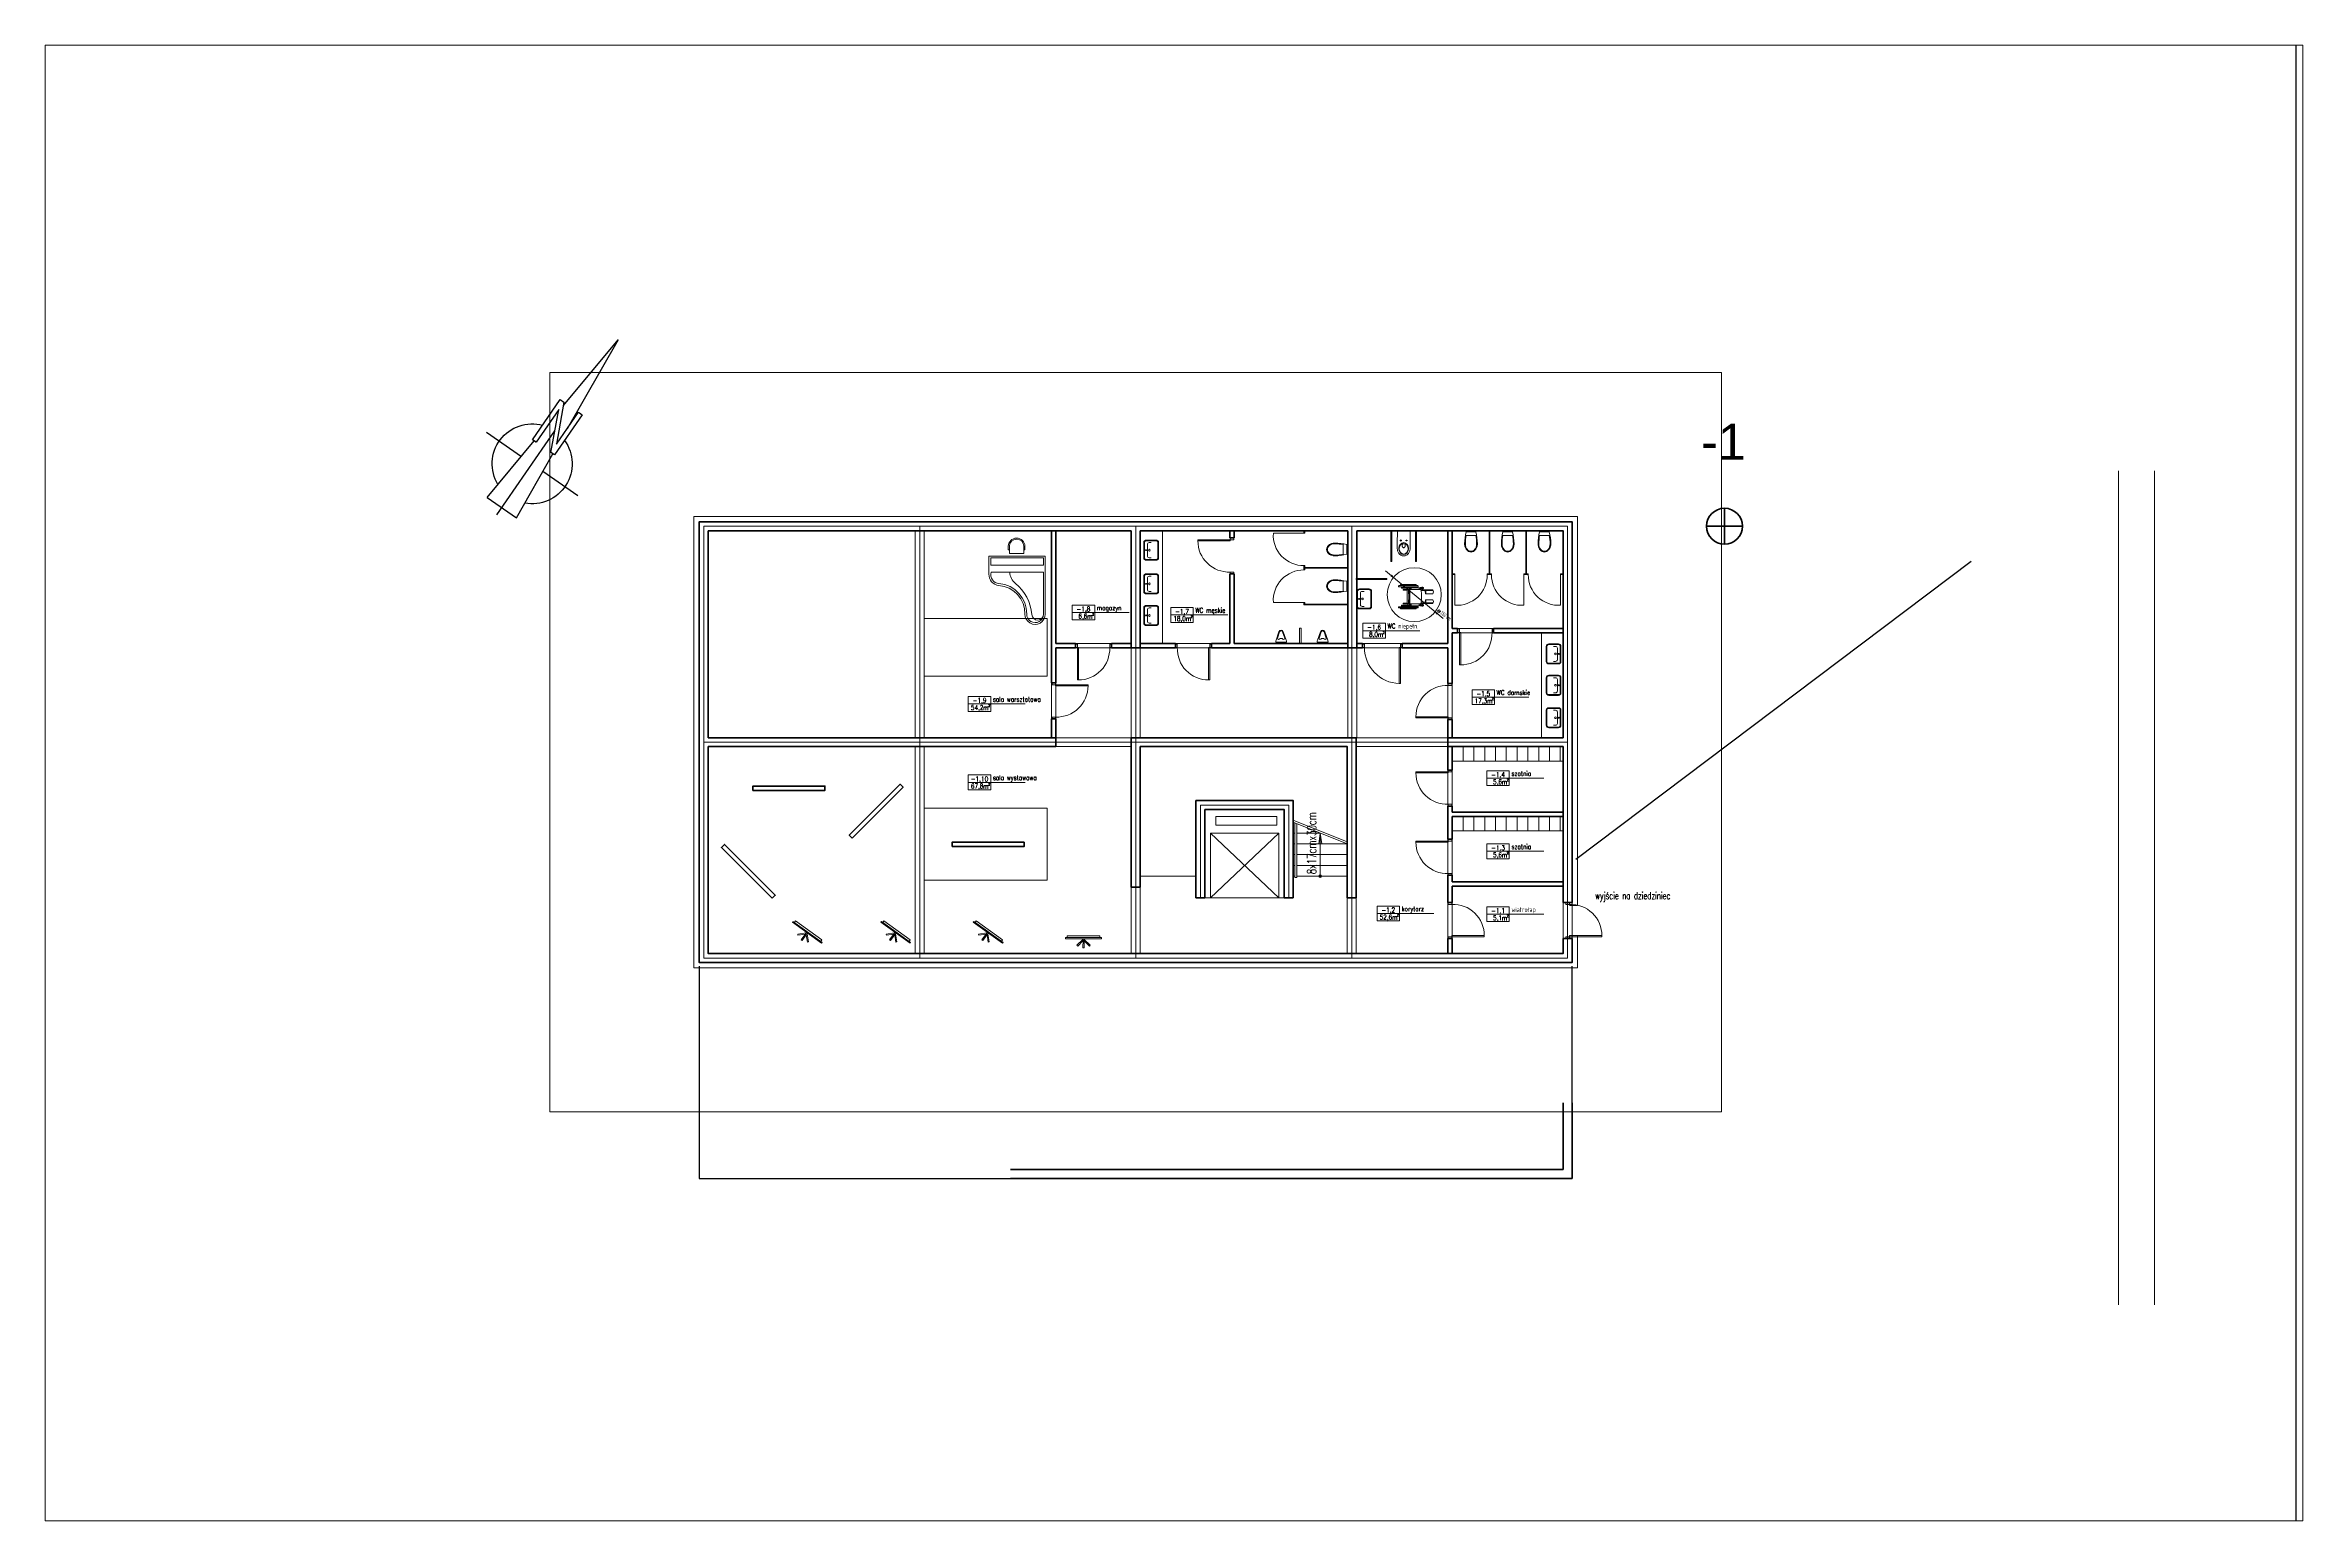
# Paper-space layout '2 (-1)' of a CAD drawing. Header units: millimetres. Extents: x -25 to 602, y -7 to 403.
# The model-space entities are those that its viewports show. They can reach past a viewport. Long polylines and large blocks are cut down to what shows.
import ezdxf
from ezdxf.enums import TextEntityAlignment as Align

# ---------------------------------------------------------------- set-up
doc = ezdxf.new("R2010")
doc.units = ezdxf.units.MM
doc.linetypes.add('DASHDOT', pattern=[25.4, 12.7, -6.35, 0, -6.35])
doc.linetypes.add('DASHED', pattern=[19.05, 12.7, -6.35])
for name, color, linetype, lineweight in [('A- NAD', 111, 'DASHED', 15), ('A-MEBLE', 253, 'Continuous', 5), ('A-OSIE', 7, 'DASHDOT', 0), ('A-SCIANY DZIAŁOWE', 1, 'Continuous', 40), ('A-STOLARKA OKIENNA', 1, 'Continuous', 5), ('A-WIDOK', 111, 'Continuous', 15), ('A-wykończenia', 6, 'Continuous', 13), ('A10_OPIS', 4, 'Continuous', 15), ('A13_WYPOSAZENIE SANITARNE', 41, 'Continuous', 9), ('A16_OPIS_POM', 2, 'Continuous', 9), ('mebelki', 8, 'Continuous', 5), ('SANITARIATY', 9, 'Continuous', 5), ('sciany murowane', 3, 'Continuous', 40)]:
    doc.layers.add(name, color=color, linetype=linetype, lineweight=lineweight)
doc.styles.add('ROMANS', font='romans', dxfattribs={"width": 0.7})
doc.styles.get("Standard").update_dxf_attribs({"font": 'arial.ttf'})

# ---------------------------------------------------------------- blocks, each defined once
blk = doc.blocks.new('MW-0-152')
at = {"layer": 'A13_WYPOSAZENIE SANITARNE', "linetype": 'ByBlock'}
blk.add_line((-15.5, -10), (15.5, -10), dxfattribs=at)
blk.add_lwpolyline([(-13.5, 0, 0.053819), (-17.7, -33.3, 0.078305), (-16.3, -42.2, 0.087719), (-12.6, -49.3, 0.105432), (-6.6, -54.4, 0.122623), (0, -56, 0.122623), (6.6, -54.4, 0.105432), (12.6, -49.3, 0.087719), (16.3, -42.2, 0.078305), (17.7, -33.3, 0.053819), (13.5, 0)], format="xyb", close=True, dxfattribs=at)
blk.add_lwpolyline([(-13.5, -10, 0.037963), (-15.7, -33.3, 0.078126), (-14.4, -41.6, 0.087719), (-11, -48.1, 0.105432), (-5.6, -52.6, 0.122623), (0, -54, 0.122623), (5.6, -52.6, 0.105432), (11, -48.1, 0.087719), (14.4, -41.6, 0.078126), (15.7, -33.3, 0.037963), (13.5, -10)], format="xyb", dxfattribs=at)
blk = doc.blocks.new('MW-0-105')
at = {"layer": 'A13_WYPOSAZENIE SANITARNE', "linetype": 'ByBlock'}
for points in [[(-21, -41), (21, -41, 0.414214), (28, -34), (28, -7, 0.414214), (21, 0), (-21, 0, 0.414214), (-28, -7), (-28, -34, 0.414214)], [(-21, -39), (21, -39, 0.414214), (26, -34), (26, -7, 0.414214), (21, -2), (-21, -2, 0.414214), (-26, -7), (-26, -34, 0.414214)]]:
    blk.add_lwpolyline(points, format="xyb", close=True, dxfattribs=at)
blk.add_lwpolyline([(21, -20.5), (21, -15, 0.414214), (16, -10), (-16, -10, 0.414214), (-21, -15), (-21, -20.5)], format="xyb", dxfattribs=at)
for centre, radius in [((0, -15.5), 2.5), ((0, -6.3), 1.29)]:
    blk.add_circle(centre, radius, dxfattribs=at)
blk = doc.blocks.new('A$C0A0820CA')
at = {"layer": 'A-STOLARKA OKIENNA'}
for points in [[(5, 5), (5, 95), (8, 95), (8, 5)], [(0, 5), (5, 5), (5, -5), (0, -5)], [(95, 5), (100, 5), (100, -5), (95, -5)]]:
    blk.add_lwpolyline(points, close=True, dxfattribs=at)
blk.add_arc((8.4, 8.4), 86.6, 357.77764, 90.28032, dxfattribs=at)
blk = doc.blocks.new('A$C3C107989')
at = {"layer": 'A13_WYPOSAZENIE SANITARNE', "lineweight": 0}
for points in [[(17.6, 0), (17.7, -12), (17.8, -23.9), (17.8, -47.8), (17.8, -49.8), (17.6, -51.8), (17.3, -53.7), (16.9, -55.7), (16.3, -57.6), (15.5, -59.4), (14.6, -61.2), (13.5, -62.8), (12.3, -64.3), (10.8, -65.7), (9.3, -67), (7.6, -68), (5.8, -68.8), (3.9, -69.5), (2, -69.9), (0, -70), (-2, -69.9), (-4, -69.5), (-5.8, -68.8), (-7.6, -68), (-9.3, -67), (-10.9, -65.7), (-12.3, -64.3), (-13.6, -62.8), (-14.7, -61.2), (-15.6, -59.4), (-16.3, -57.6), (-16.9, -55.7), (-17.3, -53.7), (-17.6, -51.8), (-17.8, -49.8), (-17.8, -47.8), (-17.8, -23.9), (-17.7, -12), (-17.6, 0)], [(-17.6, 0), (17.6, 0)]]:
    blk.add_lwpolyline(points, dxfattribs=at)
at = {"layer": 'A13_WYPOSAZENIE SANITARNE'}
for points in [[(-10.4, -27), (-5.1, -27)], [(-7.8, -24.5), (-7.8, -29.5)], [(5.1, -27), (10.2, -27)], [(7.7, -24.8), (7.7, -29.3)]]:
    blk.add_lwpolyline(points, dxfattribs=at)
at = {"layer": 'A13_WYPOSAZENIE SANITARNE', "lineweight": 0}
for points in [[(-7.8, -27.7), (-7.5, -27.7), (-7.2, -27.5), (-7.1, -27.3), (-7, -27), (-7.1, -26.7), (-7.2, -26.5), (-7.5, -26.3), (-7.8, -26.2), (-8, -26.3), (-8.3, -26.5), (-8.5, -26.7), (-8.5, -27), (-8.5, -27.3), (-8.3, -27.5), (-8, -27.7)], [(-4.5, -37.9), (-4.4, -37.6), (-4.3, -37.3), (-4.1, -37.1), (-3.8, -36.9), (-2.9, -36.5), (-2, -36.3), (-1, -36.1), (0, -36.1), (1, -36.1), (2, -36.3), (2.9, -36.5), (3.8, -36.9), (4.1, -37.1), (4.3, -37.3), (4.4, -37.6), (4.4, -37.9), (4.4, -40.7), (4.3, -42.1), (4, -43.5), (3.8, -44.2), (3.5, -44.9), (3.1, -45.5), (2.6, -46), (2, -46.4), (1.4, -46.7), (0.7, -47), (0, -47), (-0.7, -47), (-1.4, -46.7), (-2.1, -46.4), (-2.6, -46), (-3.1, -45.5), (-3.5, -44.9), (-3.8, -44.2), (-4, -43.5), (-4.3, -42.1), (-4.4, -40.7)]]:
    blk.add_lwpolyline(points, close=True, dxfattribs=at)
blk.add_circle((7.7, -27), 0.752, dxfattribs=at)
for centre, major_axis, ratio in [((0, -49.5), (0, -16.5), 0.829441), ((0, -49.9), (0, -14.8), 0.831158)]:
    blk.add_ellipse(centre, major_axis=major_axis, ratio=ratio, start_param=0, end_param=6.283185, dxfattribs=at)
blk = doc.blocks.new('MW-0-174')
at = {"layer": 'A13_WYPOSAZENIE SANITARNE'}
for points in [[(-6, -28.7, 0.71055), (6, -28.7), (14.2, -5.4, 0.08401), (15, -0.5), (15, 0), (-15, 0), (-15, -0.5, 0.08401), (-14.2, -5.4)], [(6, -7.5, -0.647842), (10, -11.2), (4.2, -28, -0.71055), (-4.2, -28), (-10, -11.2, -0.763455), (-5.2, -8, 0.366262), (5.2, -8, -0.077354)]]:
    blk.add_lwpolyline(points, format="xyb", close=True, dxfattribs=at)
blk = doc.blocks.new('A$C078D0F1A')
at = {"layer": 'sciany murowane'}
for p, q in [((-50, 0), (50, 0)), ((0, 50), (0, -50))]:
    blk.add_line(p, q, dxfattribs=at)
blk.add_circle((0, 0), 50, dxfattribs=at)
blk = doc.blocks.new('opis-pomieszczenie')
for p, q in [((-64.8, 0), (99.9, 0)), ((0, 21.8), (0, -21.4))]:
    blk.add_line(p, q)
blk.add_lwpolyline([(0, 21.8), (-64.8, 21.8), (-64.8, -21.4), (0, -21.4)])
at = {"style": 'ROMANS', "width": 0.7}
for s, height, p in [('m', 14.3, (-13.8, -18)), ('2', 7.15, (-4.6, -8.4))]:
    blk.add_text(s, height=height, dxfattribs=at).set_placement(p, align=Align.CENTER)
blk.add_attdef('NR', text='', height=14.3, dxfattribs=at).set_placement((-32.4, 2.8), align=Align.CENTER)
for tag, p in [('POMIESZCZENIE', (6.3, 3.9)), ('POS', (6.3, -17.6))]:
    blk.add_attdef(tag, p, '', height=14.3, dxfattribs=at)
blk.add_attdef('POW', text='', height=14.3, dxfattribs=at).set_placement((-27, -17.4), align=Align.RIGHT)
blk = doc.blocks.new('A$C6F6820FE')
at = {"layer": 'A-MEBLE'}
for p, q in [((0, -13.7), (40, -13.7)), ((0, -43.7), (40, -43.7)), ((40, -313.7), (40, -5.7)), ((0, -73.7), (40, -73.7)), ((0, -103.7), (40, -103.7)), ((0, -133.7), (40, -133.7)), ((0, -163.7), (40, -163.7)), ((0, -193.7), (40, -193.7)), ((0, -223.7), (40, -223.7)), ((0, -253.7), (40, -253.7)), ((0, -283.7), (40, -283.7))]:
    blk.add_line(p, q, dxfattribs=at)
blk = doc.blocks.new('A$C1A052F2C')
at = {"layer": 'A-STOLARKA OKIENNA'}
for points in [[(-105, -5), (-110, -5), (-110, 5), (-105, 5)], [(0, -5), (-5, -5), (-5, 5), (0, 5)], [(-5, -5), (-5, -105), (-8, -105), (-8, -5)]]:
    blk.add_lwpolyline(points, close=True, dxfattribs=at)
blk.add_arc((-4.3, -4.4), 100.7, 180.3589, 267.89619, dxfattribs=at)
blk = doc.blocks.new('A$C594607AF')
at = {"layer": 'A-MEBLE'}
for p, q in [((46.8, 67.9), (-5.2, 67.9)), ((-5.2, 64.7), (46.8, 64.7)), ((42.4, 70.5), (-0.8, 70.5)), ((-0.8, 70.5), (-0.8, 67.9)), ((1.8, 63), (1.8, 60.4)), ((19.6, 63), (1.8, 63)), ((19.6, 64.7), (19.6, 57.1)), ((22.1, 64.7), (22.1, 60.6)), ((37.3, 63), (22.1, 63)), ((37.3, 63), (37.3, 61.9)), ((42.4, 70.5), (42.4, 67.9)), ((58.5, 55.9), (58.5, 63.1)), ((58.5, 63.1), (60.7, 63.1)), ((60.7, 63.1), (60.7, 55.9)), ((-5.2, 9.3), (46.8, 9.3)), ((46.8, 6.1), (-5.2, 6.1)), ((-0.8, 3.5), (-0.8, 6.1)), ((42.4, 3.5), (-0.8, 3.5)), ((19.6, 60.4), (1.8, 60.4)), ((1.8, 11), (1.8, 13.6)), ((19.6, 13.6), (1.8, 13.6)), ((19.6, 11), (1.8, 11)), ((7.2, 57.1), (6.6, 57.1)), ((6.6, 55.3), (17.5, 55.3)), ((6.6, 18.7), (17.5, 18.7)), ((7.2, 16.9), (6.6, 16.9)), ((9.6, 57.1), (9, 57.1)), ((9.6, 16.9), (9, 16.9)), ((12.1, 57.1), (11.4, 57.1)), ((12.1, 16.9), (11.4, 16.9)), ((14.6, 57.1), (13.9, 57.1)), ((14.6, 16.9), (13.9, 16.9)), ((17.5, 57.1), (16.4, 57.1)), ((17.5, 16.9), (16.4, 16.9)), ((17.5, 57.1), (19.9, 57.1)), ((17.5, 16.9), (17.5, 57.1)), ((17.5, 57.1), (19.9, 57.1)), ((17.5, 16.9), (19.9, 16.9)), ((19.6, 9.3), (19.6, 16.9)), ((22.1, 60.6), (29, 60.6)), ((22.1, 58.1), (29, 58.1)), ((22.1, 58.1), (22.1, 41.7)), ((22.1, 41.7), (24.6, 41.7)), ((24.6, 41.7), (22.1, 41.7)), ((24.6, 32.3), (22.1, 32.3)), ((22.1, 15.9), (22.1, 32.3)), ((22.1, 15.9), (29, 15.9)), ((22.1, 13.4), (29, 13.4)), ((22.1, 9.3), (22.1, 13.4)), ((37.3, 11), (22.1, 11)), ((24.6, 57.1), (29.2, 57.1)), ((24.6, 16.9), (24.6, 57.1)), ((24.6, 57.1), (29.2, 57.1)), ((24.6, 16.9), (29.2, 16.9)), ((50.7, 61.9), (29.3, 61.9)), ((50.7, 61.9), (29.3, 61.9)), ((29.3, 56.8), (50.7, 56.8)), ((29.3, 56.8), (50.7, 56.8)), ((29.3, 17.2), (50.7, 17.2)), ((50.7, 12.1), (29.3, 12.1)), ((37.3, 11), (37.3, 12.1)), ((42.4, 3.5), (42.4, 6.1)), ((50.8, 57.1), (55.4, 57.1)), ((50.8, 57.1), (55.4, 57.1)), ((50.8, 16.9), (55.4, 16.9)), ((58.5, 62.3), (53.3, 62.3)), ((53.3, 59.9), (58.5, 59.9)), ((53.3, 14.1), (58.5, 14.1)), ((58.5, 11.7), (53.3, 11.7)), ((55.7, 55.9), (89.3, 55.9)), ((55.7, 18.1), (89.3, 18.1)), ((56.1, 53.9), (90.1, 53.9)), ((56.1, 20.1), (90.1, 20.1)), ((58.5, 18.1), (58.5, 10.9)), ((58.5, 10.9), (60.7, 10.9)), ((62.1, 62.3), (60.7, 62.3)), ((62.1, 59.9), (60.7, 59.9)), ((60.7, 10.9), (60.7, 18.1)), ((62.1, 14.1), (60.7, 14.1)), ((62.1, 11.7), (60.7, 11.7)), ((89.3, 45.3), (68.9, 45.3)), ((89.3, 28.7), (68.9, 28.7))]:
    blk.add_line(p, q, dxfattribs=at)
for centre, radius, start, end in [((-5, 66.3), 1.62, 83.34842, 263.34842), ((46.7, 66.3), 1.62, 276.65158, 96.65158), ((-5, 7.7), 1.62, 96.65158, 276.65158), ((8.8, 56.2), 2.43, 157.5799, 202.4201), ((8.8, 17.8), 2.43, 157.5799, 202.4201), ((8.1, 59.4), 2.43, 248.70127, 291.29873), ((8.1, 14.6), 2.43, 68.70127, 111.29873), ((10.5, 59.4), 2.43, 248.70127, 291.29873), ((10.5, 14.6), 2.43, 68.70127, 111.29873), ((13, 59.4), 2.43, 248.70127, 291.29873), ((13, 14.6), 2.43, 68.70127, 111.29873), ((15.5, 59.4), 2.43, 248.70127, 291.29873), ((15.5, 14.6), 2.43, 68.70127, 111.29873), ((-64.5, 37), 86.8, 346.5803, 13.4197), ((35.8, 59.4), 6.91, 158.6958, 201.3042), ((35.8, 59.4), 6.91, 158.6958, 201.3042), ((35.8, 14.6), 6.91, 158.6958, 201.3042), ((46.7, 7.7), 1.62, 263.34842, 83.34842), ((44.2, 59.4), 6.91, 338.6958, 21.3042), ((44.2, 59.4), 6.91, 338.6958, 21.3042), ((44.2, 14.6), 6.91, 338.6958, 21.3042), ((53.7, 61.1), 1.29, 111.19345, 248.80655), ((53.7, 12.9), 1.29, 111.19345, 248.80655), ((-29, 37), 86.8, 346.5803, 13.4197), ((61.6, 61.1), 1.29, 291.19345, 68.80655), ((61.6, 12.9), 1.29, 291.19345, 68.80655), ((80.7, 50.6), 12.9, 165.06492, 204.38543), ((80.7, 23.4), 12.9, 155.61457, 194.93508), ((80.7, 50.6), 11.7, 165.06492, 207.03246), ((80.7, 23.4), 11.7, 152.96754, 194.93508), ((77.6, 50.6), 12.9, 335.61457, 24.38543), ((77.6, 23.4), 12.9, 335.61457, 24.38543)]:
    blk.add_arc(centre, radius, start, end, dxfattribs=at)
blk = doc.blocks.new('A$C50B7139D')
at = {"layer": 'A-MEBLE'}
h = blk.add_hatch(color=256, dxfattribs=at)
h.dxf.hatch_style = 1
h.paths.add_polyline_path([(-117.6, 106.2), (-112.1, 99.5), (-119.7, 103.7)])
h = blk.add_hatch(color=256, dxfattribs=at)
h.dxf.hatch_style = 1
h.paths.add_polyline_path([(11, -0.3), (3.4, 3.9), (9, -2.8)])
blk.add_line((3.4, 3.9), (-112.2, 99.4), dxfattribs=at)
for points in [[(-112.1, 99.5), (-134.2, 117.8)], [(3.4, 3.9), (25.5, -14.4)]]:
    blk.add_lwpolyline(points, dxfattribs=at)
for points in [[(-117.6, 106.2), (-112.1, 99.5), (-119.7, 103.7)], [(11, -0.3), (3.4, 3.9), (9, -2.8)]]:
    blk.add_lwpolyline(points, close=True, dxfattribs=at)
blk.add_circle((-54.4, 51.6), 75, dxfattribs=at)
at = {"layer": 'A16_OPIS_POM'}
blk.add_line((8.9, 6.4), (19.8, 4.8), dxfattribs=at)
blk.add_circle((14.4, 5.8), 3.53, dxfattribs=at)
blk.add_blockref('A$C594607AF', (-91.7, 8.9))
at = {"layer": 'A16_OPIS_POM', "insert": (23.3, 6.8), "char_height": 10, "attachment_point": 1, "rotation": 322.72495, "style": 'ROMANS'}
blk.add_mtext_dynamic_manual_height_columns('{\\fArial Narrow|b0|i0|c0|p34;150 cm}', width=102.116, gutter_width=12.5, heights=[0], dxfattribs=at)
blk = doc.blocks.new('A$C75C05469')
at = {"layer": 'A-WIDOK'}
h = blk.add_hatch(color=256, dxfattribs=at)
h.dxf.hatch_style = 1
h.paths.add_polyline_path([(9.8, -60), (-4.9, -30)])
h.paths.add_polyline_path([(4, 0), (0.1, 30), (0, 30), (-4, 0)])
blk.add_lwpolyline([(0.1, 30), (4, 0), (-4, 0), (0, 30)], dxfattribs=at)
blk = doc.blocks.new('sztalugaa')
at = {"layer": 'A-MEBLE', "ltscale": 10}
for points in [[(-61, -73.2), (-3.7, 8.7), (-1.2, 7), (-58.6, -75), (-61, -73.2)], [(-4.1, 2.9), (0, 0), (-51.6, -73.7), (-55.7, -70.9)], [(-35.1, -32.8), (-57.7, -36.8), (-58.2, -33.9), (-37.8, -30.3)], [(-34.8, -28.8), (-52.4, -16.4), (-54.1, -18.9), (-36.5, -31.2)], [(-32.8, -29.6), (-36.7, -6.9), (-39.7, -7.4), (-36.1, -27.8)], [(-33.5, -33.9), (-36.8, -31.6), (-34.5, -28.3), (-31.2, -30.6), (-33.5, -33.9)]]:
    blk.add_lwpolyline(points, dxfattribs=at)
blk = doc.blocks.new('fortepian')
at = {"layer": 'mebelki'}
for p, q in [((-27, -56.8), (-17, -56.8)), ((-17, -56.8), (-17, -59.8)), ((-27, -102.8), (-17, -102.8)), ((-17, -102.8), (-17, -99.8))]:
    blk.add_line(p, q, dxfattribs=at)
for points in [[(1.6, 0), (161.6, 0, -1.008602), (161.1, -56.7, 0.396836), (81.6, -129.1, -0.411209), (50, -156.5), (0, -156.5), (0, 0)], [(-7, -99.8), (-7, -59.8), (-27, -59.8, 1), (-27, -99.8)]]:
    blk.add_lwpolyline(points, format="xyb", close=True, dxfattribs=at)
for points in [[(25, -151.5), (5, -151.5), (5, -5)], [(25, -151.5), (25, -5)], [(45, -150.5), (45, -5)]]:
    blk.add_lwpolyline(points, dxfattribs=at)
for points in [[(5, -5), (25, -5, -1.008602)], [(45, -5), (161.6, -5, -1.008602), (161.2, -51.7, 0.396836), (76.6, -128.7, -0.476896), (45, -150.5)], [(161.6, -5, -0.964093), (162.8, -37.5, 0.208), (76, -83, -0.210675), (45.1, -99, -0.001592)]]:
    blk.add_lwpolyline(points, format="xyb", dxfattribs=at)
blk.add_arc((-27, -79.8), 23, 90, 270, dxfattribs=at)
blk = doc.blocks.new('A$C44275C23')
for p, q in [((4.61, 4.11), (4.61, 0.97)), ((0, 0), (7.57, 0)), ((0.66, 1.32), (6.09, 0.85)), ((0.66, 1.32), (0.66, -1.32)), ((6.09, 0.99), (9.71, 0.99)), ((6.09, 0.66), (6.09, 0.99)), ((6.09, 0.89), (6.09, 0.82)), ((6.09, 0.76), (6.09, 0.69)), ((9.05, 0.66), (6.09, 0.66)), ((6.09, -0.66), (9.05, 0.66)), ((9.71, 0.66), (6.83, -0.66)), ((15.79, 0), (8.22, -0.66)), ((9.49, 0.56), (15.79, 0)), ((9.71, 0.99), (9.71, 0.66)), ((0.66, -1.32), (6.09, -0.85)), ((4.61, -0.97), (4.61, -4.11)), ((6.09, -0.99), (6.09, -0.66)), ((9.71, -0.99), (6.09, -0.99)), ((6.83, -0.66), (9.71, -0.66)), ((9.71, -0.66), (9.71, -0.99)), ((9.71, -0.69), (9.71, -0.76)), ((9.71, -0.82), (9.71, -0.89))]:
    blk.add_line(p, q)
at = {"extrusion": (0, 0, -1)}
for major_axis, start_param, end_param in [((0, -2.96), 1.990863, 4.372879), ((0, 2.96), 1.909951, 4.291964)]:
    blk.add_ellipse((4.61, 0), major_axis=major_axis, ratio=1, start_param=start_param, end_param=end_param, dxfattribs=at)

msp = doc.modelspace()

# ---------------------------------------------------------------- hatches: boundary and pattern name
at = {"layer": 'A-WIDOK'}
h = msp.add_hatch(color=256, dxfattribs=at)
h.dxf.hatch_style = 1
edge = h.paths.add_edge_path()
edge.add_arc((17729.26, 18005.75), 3.47, 90, 450)

# ---------------------------------------------------------------- linework, layer by layer
for p, q in [((18404.26, 18965.75), (18404.26, 18845.75)), ((18439.26, 18052.75), (19537.98, 18880.85))]:
    msp.add_line(p, q)
msp.add_lwpolyline([(6336.59, 20747.27), (20439.26, 20747.27), (20439.26, 15409.23), (6336.59, 15409.23)], close=True)
msp.add_lwpolyline([(16004.26, 17755.75), (16004.26, 17165.75), (18429.26, 17165.75), (18429.26, 17755.75)])
at = {"layer": 'A- NAD', "ltscale": 2}
for p, q in [((16604.26, 18390.75), (16604.26, 18965.75)), ((16629.26, 18390.75), (16629.26, 18965.75)), ((18110.87, 18694.03), (18210.87, 18694.03)), ((17049.66, 18652.03), (17149.66, 18652.03)), ((17049.66, 18640.03), (17149.66, 18640.03)), ((17204.26, 18640.03), (17204.26, 18390.75)), ((17229.26, 18640.03), (17229.26, 18390.75)), ((17326.32, 18640.03), (17427.37, 18640.03)), ((17327.37, 18652.03), (17427.37, 18652.03)), ((17806.26, 18640.03), (17806.26, 18390.75)), ((17831.26, 18640.03), (17831.26, 18390.75)), ((17847.11, 18652.03), (17957.11, 18652.03)), ((17847.11, 18640.03), (17957.11, 18640.03)), ((18110.87, 18682.03), (18210.87, 18682.03)), ((16983.26, 18443), (16983.26, 18543)), ((16995.26, 18543), (16995.26, 18443)), ((18084.26, 18541.03), (18084.26, 18441.03)), ((18096.26, 18541.03), (18096.26, 18441.03)), ((16995.26, 18390.75), (17204.26, 18390.75)), ((17829.26, 18390.75), (18084.26, 18390.75)), ((16604.26, 17790.75), (16604.26, 18365.75)), ((16629.26, 17790.75), (16629.26, 18365.75)), ((16995.26, 18365.75), (17204.26, 18365.75)), ((17829.26, 18365.75), (18084.26, 18365.75)), ((18084.26, 18300.6), (18084.26, 18200.6)), ((18096.26, 18300.6), (18096.26, 18200.6)), ((16629.26, 18237), (16629.26, 18037)), ((18084.26, 18008.27), (18084.26, 18108.27)), ((18096.26, 18008.27), (18096.26, 18108.27)), ((17384.26, 18005.75), (17229.26, 18005.75)), ((17204.26, 17790.75), (17204.26, 17975.75)), ((17229.26, 17790.75), (17229.26, 17975.75)), ((17804.26, 17945.75), (17804.26, 17790.75)), ((17829.26, 17945.75), (17829.26, 17790.75)), ((18084.26, 17932.55), (18084.26, 17832.55)), ((18096.26, 17932.55), (18096.26, 17832.55)), ((18404.26, 17932.55), (18404.26, 17832.55)), ((18429.26, 17832.55), (18429.26, 17932.55)), ((17229.26, 17765.75), (17804.26, 17765.75))]:
    msp.add_line(p, q, dxfattribs=at)
for points in [[(16629.26, 18721.72), (16971.26, 18721.72), (16971.26, 18561.72), (16629.26, 18561.72)], [(16629.26, 18195), (16971.26, 18195), (16971.26, 17995), (16629.26, 17995)]]:
    msp.add_lwpolyline(points, dxfattribs=at)
at = {"layer": 'A-MEBLE'}
for points in [[(17659.26, 18153.75), (17659.26, 18005.75)], [(17664.26, 18151.75), (17664.26, 18005.75)], [(17659.26, 18005.75), (17659.26, 18001.75), (17664.26, 18001.75), (17664.26, 18005.75)]]:
    msp.add_lwpolyline(points, dxfattribs=at)
at = {"layer": 'A-OSIE', "ltscale": 2}
for p, q in [((16016.76, 18978.25), (18416.76, 18978.25)), ((16616.76, 17778.25), (16616.76, 18978.25)), ((17216.76, 17778.25), (17216.76, 18978.25)), ((17816.76, 17778.25), (17816.76, 18978.25)), ((16016.76, 18378.25), (18416.76, 18378.25)), ((16016.76, 17778.25), (18416.76, 17778.25))]:
    msp.add_line(p, q, dxfattribs=at)
for points in [[(18416.76, 18978.25), (18416.76, 17778.25), (16016.76, 17778.25), (16016.76, 18978.25)], [(17396.76, 17945.75), (17396.76, 18203.25), (17641.76, 18203.25), (17641.76, 17945.75)]]:
    msp.add_lwpolyline(points, dxfattribs=at)
at = {"layer": 'A-SCIANY DZIAŁOWE'}
for p, q in [((16983.26, 18965.75), (16983.26, 18543)), ((16995.26, 18652.03), (16995.26, 18965.75)), ((17478.26, 18945.94), (17478.26, 18965.75)), ((17478.26, 18945.94), (17490.26, 18945.94)), ((17490.26, 18945.94), (17490.26, 18965.75)), ((18084.26, 18965.75), (18084.26, 18652.03)), ((18096.26, 18965.75), (18096.26, 18694.03)), ((17478.26, 18652.03), (17478.26, 18845.94)), ((17478.26, 18845.94), (17490.26, 18845.94)), ((17490.26, 18652.03), (17490.26, 18845.94)), ((18096.26, 18694.03), (18110.87, 18694.03)), ((18110.87, 18682.03), (18110.87, 18694.03)), ((18210.87, 18694.03), (18404.26, 18694.03)), ((18210.87, 18682.03), (18210.87, 18694.03)), ((16995.26, 18652.03), (17049.66, 18652.03)), ((16995.26, 18543), (16995.26, 18640.03)), ((16995.26, 18640.03), (17049.66, 18640.03)), ((17049.66, 18640.03), (17049.66, 18652.03)), ((17149.66, 18652.03), (17204.26, 18652.03)), ((17149.66, 18640.03), (17149.66, 18652.03)), ((17149.66, 18640.03), (17204.26, 18640.03)), ((17229.26, 18652.03), (17327.37, 18652.03)), ((17229.26, 18640.03), (17327.37, 18640.03)), ((17327.37, 18640.03), (17327.37, 18652.03)), ((17847.11, 18652.03), (17829.26, 18652.03)), ((17829.26, 18640.03), (17847.11, 18640.03)), ((17847.11, 18640.03), (17847.11, 18652.03)), ((18084.26, 18652.03), (17957.11, 18652.03)), ((17957.11, 18652.03), (17957.11, 18640.03)), ((17957.11, 18640.03), (18084.26, 18640.03)), ((18084.26, 18640.03), (18084.26, 18541.03)), ((18096.26, 18682.03), (18096.26, 18541.03)), ((18096.26, 18682.03), (18110.87, 18682.03)), ((18210.87, 18682.03), (18404.26, 18682.03)), ((16983.17, 18543), (16995.17, 18543)), ((18084.26, 18541.03), (18096.26, 18541.03)), ((16983.26, 18443), (16983.26, 18390.75)), ((16983.26, 18443), (16995.26, 18443)), ((16995.26, 18390.75), (16995.26, 18443)), ((18084.26, 18441.03), (18084.26, 18390.75)), ((18084.26, 18441.03), (18096.26, 18441.03)), ((18096.26, 18441.03), (18096.26, 18390.75)), ((18084.26, 18365.75), (18084.26, 18300.6)), ((18096.26, 18365.75), (18096.26, 18300.6)), ((18084.26, 18300.6), (18096.26, 18300.6)), ((18084.26, 18200.6), (18084.26, 18108.27)), ((18084.26, 18200.6), (18096.26, 18200.6)), ((18096.26, 18200.6), (18096.26, 18184.02)), ((18404.26, 18184.02), (18096.26, 18184.02)), ((18096.26, 18172.02), (18096.26, 18108.27)), ((18404.26, 18172.02), (18096.26, 18172.02)), ((18084.26, 18108.27), (18096.26, 18108.27)), ((18084.26, 18008.27), (18084.26, 17932.55)), ((18084.26, 18008.27), (18096.26, 18008.27)), ((18096.26, 18008.27), (18096.26, 17990.28)), ((18404.26, 17990.28), (18096.26, 17990.28)), ((18096.26, 17978.28), (18096.26, 17932.55)), ((18404.26, 17978.28), (18096.26, 17978.28)), ((18084.26, 17932.55), (18096.26, 17932.55)), ((18084.26, 17832.55), (18084.26, 17790.75)), ((18084.26, 17832.55), (18096.26, 17832.55)), ((18096.26, 17832.55), (18096.26, 17790.75))]:
    msp.add_line(p, q, dxfattribs=at)
for points in [[(17478.26, 18652.03), (17427.37, 18652.03), (17427.37, 18640.03), (17806.26, 18640.03)], [(17806.26, 18652.03), (17490.26, 18652.03)], [(16153.57, 18244.35), (16353.57, 18244.35), (16353.57, 18256.35), (16153.57, 18256.35), (16153.57, 18244.35)], [(16429.35, 18111.47), (16570.77, 18252.89), (16562.29, 18261.37), (16420.87, 18119.95), (16429.35, 18111.47)], [(16207.21, 17944.31), (16065.79, 18085.73), (16074.27, 18094.22), (16215.69, 17952.8), (16207.21, 17944.31)], [(16706.51, 18087.94), (16906.51, 18087.94), (16906.51, 18099.94), (16706.51, 18099.94), (16706.51, 18087.94)]]:
    msp.add_lwpolyline(points, dxfattribs=at)
at = {"layer": 'A-STOLARKA OKIENNA'}
for p, q in [((17684.26, 18958.75), (17599.26, 18958.75)), ((18103.26, 18843.75), (18103.26, 18758.75)), ((18295.26, 18843.75), (18295.26, 18758.75)), ((18397.26, 18843.75), (18397.26, 18758.75)), ((17684.26, 18766.75), (17599.26, 18766.75))]:
    msp.add_line(p, q, dxfattribs=at)
for centre, start, end in [((17683.48, 18953.15), 176.196766, 270.53008), ((17683.48, 18772.35), 89.46992, 183.803234), ((18108.86, 18842.97), 266.196766, 0.53008), ((18289.67, 18842.97), 179.46992, 273.803234), ((18391.67, 18842.97), 179.46992, 273.803234)]:
    msp.add_arc(centre, 84.41, start, end, dxfattribs=at)
at = {"layer": 'A-WIDOK'}
for p, q in [((17424.26, 18125.75), (17614.26, 17945.75)), ((17424.26, 17945.75), (17614.26, 18125.75)), ((17804.26, 18101.13), (17654.26, 18161.13)), ((17804.26, 18095.75), (17654.26, 18155.75)), ((17654.26, 18125.75), (17659.26, 18125.75)), ((17664.26, 18125.75), (17729.26, 18125.75)), ((17729.26, 18005.75), (17729.26, 18125.75)), ((17654.26, 18095.75), (17659.26, 18095.75)), ((17654.26, 18065.75), (17659.26, 18065.75)), ((17664.26, 18095.75), (17804.26, 18095.75)), ((17664.26, 18065.75), (17804.26, 18065.75)), ((17654.26, 18035.75), (17659.26, 18035.75)), ((17659.26, 18005.75), (17654.26, 18005.75)), ((17664.26, 18035.75), (17804.26, 18035.75)), ((17804.26, 18005.75), (17664.26, 18005.75)), ((17409.26, 17945.75), (17629.26, 17945.75))]:
    msp.add_line(p, q, dxfattribs=at)
msp.add_lwpolyline([(17424.26, 18125.75), (17614.26, 18125.75), (17614.26, 17945.75), (17424.26, 17945.75)], close=True, dxfattribs=at)
msp.add_lwpolyline([(17439.26, 18171.29), (17609.26, 18171.29), (17609.26, 18147.29), (17439.26, 18147.29), (17439.26, 18171.29)], dxfattribs=at)
msp.add_circle((17729.26, 18005.75), 3.47, dxfattribs=at)
at = {"layer": 'A-wykończenia'}
msp.add_lwpolyline([(18844.26, 17524.55), (18844.26, 17350.75), (15589.26, 17350.75), (15589.26, 19405.75), (18844.26, 19405.75)], close=True, dxfattribs=at)
msp.add_lwpolyline([(18421.76, 17840.55), (18444.26, 17840.55), (18444.26, 17750.75), (15989.26, 17750.75), (15989.26, 19005.75), (18444.26, 19005.75), (18444.26, 17924.55), (18421.76, 17924.55)], dxfattribs=at)
at = {"layer": 'A10_OPIS'}
for p, q in [((19946.69, 16814.28), (19946.69, 19132.4)), ((20046.69, 16814.28), (20046.69, 19132.4))]:
    msp.add_line(p, q, dxfattribs=at)
at = {"layer": 'A13_WYPOSAZENIE SANITARNE'}
for p, q in [((17291.26, 18652.03), (17291.26, 18965.75)), ((17684.26, 18965.75), (17684.26, 18958.75)), ((17684.26, 18958.75), (17686.26, 18958.75)), ((17686.26, 18965.75), (17686.26, 18958.75)), ((18198.26, 18845.75), (18198.26, 18965.75)), ((18200.26, 18845.75), (18200.26, 18965.75)), ((18300.26, 18845.75), (18300.26, 18965.75)), ((18302.26, 18845.75), (18302.26, 18965.75)), ((17684.26, 18868.75), (17684.26, 18856.75)), ((17684.26, 18868.75), (17684.26, 18863.75)), ((17684.26, 18868.75), (17686.26, 18868.75)), ((17684.26, 18856.75), (17686.26, 18856.75)), ((17686.26, 18868.75), (17686.26, 18856.75)), ((17686.26, 18868.75), (17686.26, 18863.75)), ((17686.26, 18863.75), (17806.26, 18863.75)), ((17686.26, 18861.75), (17806.26, 18861.75)), ((18098.26, 18845.75), (18103.26, 18845.75)), ((18098.26, 18843.75), (18103.26, 18843.75)), ((18103.26, 18843.75), (18103.26, 18845.75)), ((18193.26, 18843.75), (18193.26, 18845.75)), ((18193.26, 18845.75), (18198.26, 18845.75)), ((18193.26, 18843.75), (18205.26, 18843.75)), ((18198.26, 18845.75), (18198.26, 18845.75)), ((18198.26, 18843.75), (18205.26, 18843.75)), ((18198.26, 18843.75), (18198.26, 18843.75)), ((18200.26, 18845.75), (18205.26, 18845.75)), ((18205.26, 18843.75), (18205.26, 18845.75)), ((18295.26, 18845.75), (18300.26, 18845.75)), ((18295.26, 18843.75), (18295.26, 18845.75)), ((18295.26, 18845.75), (18300.26, 18845.75)), ((18295.26, 18843.75), (18295.26, 18845.75)), ((18295.26, 18843.75), (18307.26, 18843.75)), ((18295.26, 18843.75), (18300.26, 18843.75)), ((18302.26, 18845.75), (18307.26, 18845.75)), ((18307.26, 18843.75), (18307.26, 18845.75)), ((18397.26, 18845.75), (18404.26, 18845.75)), ((18397.26, 18845.75), (18402.26, 18845.75)), ((18397.26, 18843.75), (18397.26, 18845.75)), ((18397.26, 18843.75), (18404.26, 18843.75)), ((18397.26, 18843.75), (18402.26, 18843.75)), ((17684.26, 18766.75), (17684.26, 18759.75)), ((17684.26, 18766.75), (17684.26, 18761.75)), ((17684.26, 18766.75), (17686.26, 18766.75)), ((17684.26, 18759.75), (17686.26, 18759.75)), ((17686.26, 18766.75), (17686.26, 18759.75)), ((17686.26, 18766.75), (17686.26, 18761.75)), ((17686.26, 18761.75), (17806.26, 18761.75)), ((17686.26, 18759.75), (17806.26, 18759.75)), ((18344.26, 18682.03), (18344.26, 18390.75))]:
    msp.add_line(p, q, dxfattribs=at)
for points in [[(17925.74, 18965.75), (17925.74, 18880.75), (17928.74, 18880.75), (17928.74, 18965.75), (17925.74, 18965.75)], [(17996.92, 18965.75), (17996.92, 18880.75), (17993.92, 18880.75), (17993.92, 18965.75), (17996.92, 18965.75)], [(17829.05, 18830.34), (17914.05, 18830.34), (17914.05, 18833.34), (17829.05, 18833.34), (17829.05, 18830.34)], [(17671.39, 18654.66), (17671.39, 18694.66), (17676.39, 18694.66), (17676.39, 18654.66)]]:
    msp.add_lwpolyline(points, dxfattribs=at)
at = {"layer": 'SANITARIATY'}
for p, q in [((17684.26, 18965.75), (17686.26, 18965.75)), ((17684.26, 18965.75), (17686.26, 18965.75)), ((17686.26, 18965.75), (17806.26, 18965.75)), ((17684.26, 18868.75), (17686.26, 18868.75)), ((18205.26, 18843.75), (18205.26, 18845.75)), ((18397.26, 18843.75), (18397.26, 18845.75)), ((17684.26, 18766.75), (17686.26, 18766.75))]:
    msp.add_line(p, q, dxfattribs=at)
at = {"layer": 'SANITARIATY', "ltscale": 0.05}
for p, q in [((17684.26, 18965.75), (17684.26, 18965.75)), ((17686.26, 18965.75), (17686.26, 18965.75))]:
    msp.add_line(p, q, dxfattribs=at)
at = {"layer": 'sciany murowane'}
for p, q in [((16029.26, 18965.75), (17204.26, 18965.75)), ((16029.26, 18390.75), (16029.26, 18965.75)), ((17204.26, 18640.03), (17204.26, 18965.75)), ((17229.26, 18965.75), (17806.26, 18965.75)), ((17229.26, 18640.03), (17229.26, 18965.75)), ((17806.26, 18640.03), (17806.26, 18965.75)), ((17831.26, 18965.75), (17831.26, 18640.03)), ((17229.26, 18640.03), (17204.26, 18640.03)), ((17806.26, 18640.03), (17831.26, 18640.03)), ((16029.26, 18390.75), (16995.26, 18390.75)), ((16995.26, 18390.75), (16995.26, 18365.75)), ((17804.26, 18390.75), (17829.26, 18390.75)), ((18084.26, 18390.75), (18404.26, 18390.75)), ((18084.26, 18390.75), (18084.26, 18365.75)), ((16029.26, 18365.75), (16995.26, 18365.75)), ((18084.26, 18365.75), (18404.26, 18365.75)), ((17384.26, 17945.75), (17409.26, 17945.75)), ((17629.26, 17945.75), (17654.26, 17945.75)), ((17829.26, 17945.75), (17804.26, 17945.75)), ((18404.26, 17932.55), (18429.26, 17932.55)), ((18404.26, 17832.55), (18429.26, 17832.55))]:
    msp.add_line(p, q, dxfattribs=at)
for points in [[(18429.26, 17832.55), (18429.26, 17765.75), (16004.26, 17765.75), (16004.26, 18990.75), (18429.26, 18990.75), (18429.26, 17932.55)], [(17831.26, 18965.75), (18404.26, 18965.75), (18404.26, 18390.75)], [(17204.26, 17975.75), (17204.26, 18390.75), (17804.26, 18390.75)], [(17829.26, 18390.75), (17829.26, 17945.75)], [(18404.26, 17832.55), (18404.26, 17790.75), (16029.26, 17790.75), (16029.26, 18365.75)], [(17229.26, 17975.75), (17229.26, 18365.75), (17804.26, 18365.75), (17804.26, 17945.75)], [(18404.26, 18365.75), (18404.26, 17932.55)], [(17384.26, 17945.75), (17384.26, 18215.75), (17654.26, 18215.75), (17654.26, 17945.75)], [(17409.26, 17945.75), (17409.26, 18190.75), (17629.26, 18190.75), (17629.26, 17945.75)], [(17204.26, 17975.75), (17229.26, 17975.75)], [(18404.26, 17375.76), (18404.26, 17190.75), (16869.26, 17190.75)], [(18429.26, 17375.76), (18429.26, 17165.75), (16869.26, 17165.75)]]:
    msp.add_lwpolyline(points, dxfattribs=at)

# ---------------------------------------------------------------- block references
at = {"xscale": 37.5, "yscale": 37.5, "zscale": 37.5, "rotation": 55.33154687291216}
msp.add_blockref('A$C44275C23', (15441.81, 19009.6), dxfattribs=at)
for name, p in [('A$C078D0F1A', (18852.45, 18978.25)), ('A$C50B7139D', (18045.04, 18736.55)), ('A$C1A052F2C', (17957.11, 18646.03))]:
    msp.add_blockref(name, p)
at = {"xscale": -1}
for p, rotation in [((17484.54, 18945.94), 90), ((18111.67, 18688.03), 180), ((17049.66, 18646.03), 180), ((18090.26, 18300.6), 90), ((18090.26, 18108.27), 90), ((18090.26, 17832.55), 270), ((18416.76, 17832.55), 270)]:
    msp.add_blockref('A$C0A0820CA', p, dxfattribs=dict(at, rotation=rotation))
for name, p, rotation in [('A$C0A0820CA', (17427.37, 18646.03), 180), ('A$C0A0820CA', (16989.39, 18543), 270), ('A$C0A0820CA', (18090.26, 18441.03), 89.99999999944409), ('A$C6F6820FE', (18409.99, 18365.75), 270), ('A$C6F6820FE', (18409.99, 18172.02), 270)]:
    msp.add_blockref(name, p, dxfattribs=dict(rotation=rotation))
at = {"layer": 'A-MEBLE', "rotation": 269.9999999865785}
for p in [(18398.24, 18623.51), (18398.24, 18536.39), (18398.24, 18446.07)]:
    msp.add_blockref('MW-0-105', p, dxfattribs=at)
at = {"layer": 'A-WIDOK', "rotation": 0.8398903459813059}
msp.add_blockref('A$C75C05469', (17729.73, 18095.74), dxfattribs=at)
at = {"layer": 'A13_WYPOSAZENIE SANITARNE'}
for name, p in [('A$C3C107989', (17961.33, 18965.75)), ('MW-0-152', (18148.26, 18962.69)), ('MW-0-152', (18250.26, 18962.69)), ('MW-0-152', (18352.26, 18962.69))]:
    msp.add_blockref(name, p, dxfattribs=at)
for name, p, rotation in [('MW-0-105', (17239.24, 18911.86), 89.99999998657854), ('MW-0-152', (17803.21, 18913.75), 270), ('MW-0-105', (17239.24, 18818.17), 89.99999998657854), ('MW-0-152', (17803.21, 18811.75), 270), ('MW-0-105', (17239.24, 18730.37), 89.99999998657854), ('MW-0-174', (17620.75, 18656.52), 180.0000000134214), ('MW-0-174', (17736.1, 18656.52), 180.0000000134214)]:
    msp.add_blockref(name, p, dxfattribs=dict(at, rotation=rotation))
at = {"layer": 'A13_WYPOSAZENIE SANITARNE', "xscale": -1, "rotation": 90}
msp.add_blockref('MW-0-105', (17831.05, 18776.36), dxfattribs=at)
at = {"layer": 'A16_OPIS_POM'}
ref = msp.add_blockref('opis-pomieszczenie', (17102.83, 18738.37), dxfattribs=dict(at, xscale=0.9600000000064028, yscale=0.9600000000064028, zscale=0.9600000000064028))
ref.add_attrib('NR', '-1,8', dxfattribs={"layer": '0', "height": 13.44, "style": 'ROMANS', "width": 0.75}).set_placement((17071.74, 18741.52), align=Align.CENTER)
ref.add_attrib('POMIESZCZENIE', 'magazyn', (17108.88, 18744.68), dxfattribs={"layer": '0', "height": 13.44, "style": 'ROMANS', "width": 0.7})
ref.add_attrib('POW', '6,6', dxfattribs={"layer": '0', "height": 13.44, "style": 'ROMANS', "width": 0.7}).set_placement((17082.38, 18721.66), align=Align.RIGHT)
ref = msp.add_blockref('opis-pomieszczenie', (17376.48, 18731.65), dxfattribs=dict(at, xscale=0.9600000000064028, yscale=0.9600000000064028, zscale=0.9600000000064028))
ref.add_attrib('NR', '-1,7', dxfattribs={"layer": '0', "height": 13.44, "style": 'ROMANS', "width": 0.75}).set_placement((17345.39, 18734.79), align=Align.CENTER)
ref.add_attrib('POMIESZCZENIE', 'WC męskie', (17382.53, 18737.95), dxfattribs={"layer": '0', "height": 13.44, "style": 'ROMANS', "width": 0.7})
ref.add_attrib('POW', '18,0', dxfattribs={"layer": '0', "height": 13.44, "style": 'ROMANS', "width": 0.7}).set_placement((17356.03, 18714.93), align=Align.RIGHT)
ref = msp.add_blockref('opis-pomieszczenie', (17910.33, 18687.81), dxfattribs=dict(at, xscale=0.9600000000064028, yscale=0.9600000000064028, zscale=0.9600000000064028))
ref.add_attrib('NR', '-1,6', dxfattribs={"layer": '0', "height": 13.44, "style": 'ROMANS', "width": 0.75}).set_placement((17879.24, 18690.96), align=Align.CENTER)
ref.add_attrib('POMIESZCZENIE', 'WC niepełn.', (17916.38, 18694.12), dxfattribs={"layer": '0', "height": 13.44, "style": 'ROMANS', "width": 0.7})
ref.add_attrib('POW', '8,0', dxfattribs={"layer": '0', "height": 13.44, "style": 'ROMANS', "width": 0.7}).set_placement((17889.89, 18671.1), align=Align.RIGHT)
ref = msp.add_blockref('opis-pomieszczenie', (16814.04, 18484.45), dxfattribs=dict(at, xscale=0.9600000000064028, yscale=0.9600000000064028, zscale=0.9600000000064028))
ref.add_attrib('NR', '-1,9', dxfattribs={"layer": '0', "height": 13.44, "style": 'ROMANS', "width": 0.75}).set_placement((16782.95, 18487.59), align=Align.CENTER)
ref.add_attrib('POMIESZCZENIE', 'sala warsztatowa', (16820.09, 18490.75), dxfattribs={"layer": '0', "height": 13.44, "style": 'ROMANS', "width": 0.7})
ref.add_attrib('POW', '54,2', dxfattribs={"layer": '0', "height": 13.44, "style": 'ROMANS', "width": 0.7}).set_placement((16793.59, 18467.73), align=Align.RIGHT)
ref = msp.add_blockref('opis-pomieszczenie', (18213.39, 18503.04), dxfattribs=dict(at, xscale=0.9600000000064028, yscale=0.9600000000064028, zscale=0.9600000000064028))
ref.add_attrib('NR', '-1.5', dxfattribs={"layer": '0', "height": 13.44, "style": 'ROMANS', "width": 0.75}).set_placement((18182.3, 18506.18), align=Align.CENTER)
ref.add_attrib('POMIESZCZENIE', 'WC damskie', (18219.44, 18509.34), dxfattribs={"layer": '0', "height": 13.44, "style": 'ROMANS', "width": 0.7})
ref.add_attrib('POW', '17,3', dxfattribs={"layer": '0', "height": 13.44, "style": 'ROMANS', "width": 0.7}).set_placement((18192.94, 18486.32), align=Align.RIGHT)
ref = msp.add_blockref('opis-pomieszczenie', (16814.04, 18266.2), dxfattribs=dict(at, xscale=0.9600000000064028, yscale=0.9600000000064028, zscale=0.9600000000064028))
ref.add_attrib('NR', '-1,10', dxfattribs={"layer": '0', "height": 13.44, "style": 'ROMANS', "width": 0.75}).set_placement((16782.95, 18269.35), align=Align.CENTER)
ref.add_attrib('POMIESZCZENIE', 'sala wystawowa', (16820.09, 18272.51), dxfattribs={"layer": '0', "height": 13.44, "style": 'ROMANS', "width": 0.7})
ref.add_attrib('POW', '67,8', dxfattribs={"layer": '0', "height": 13.44, "style": 'ROMANS', "width": 0.7}).set_placement((16793.59, 18249.49), align=Align.RIGHT)
ref = msp.add_blockref('opis-pomieszczenie', (18254.7, 18278.05), dxfattribs=dict(at, xscale=0.9600000000064028, yscale=0.9600000000064028, zscale=0.9600000000064028))
ref.add_attrib('NR', '-1.4', dxfattribs={"layer": '0', "height": 13.44, "style": 'ROMANS', "width": 0.75}).set_placement((18223.61, 18281.19), align=Align.CENTER)
ref.add_attrib('POMIESZCZENIE', 'szatnia', (18260.75, 18284.35), dxfattribs={"layer": '0', "height": 13.44, "style": 'ROMANS', "width": 0.7})
ref.add_attrib('POW', '5,6', dxfattribs={"layer": '0', "height": 13.44, "style": 'ROMANS', "width": 0.7}).set_placement((18234.25, 18261.33), align=Align.RIGHT)
ref = msp.add_blockref('opis-pomieszczenie', (18254.7, 18074.93), dxfattribs=dict(at, xscale=0.9600000000064028, yscale=0.9600000000064028, zscale=0.9600000000064028))
ref.add_attrib('NR', '-1.3', dxfattribs={"layer": '0', "height": 13.44, "style": 'ROMANS', "width": 0.75}).set_placement((18223.61, 18078.07), align=Align.CENTER)
ref.add_attrib('POMIESZCZENIE', 'szatnia', (18260.75, 18081.23), dxfattribs={"layer": '0', "height": 13.44, "style": 'ROMANS', "width": 0.7})
ref.add_attrib('POW', '5,6', dxfattribs={"layer": '0', "height": 13.44, "style": 'ROMANS', "width": 0.7}).set_placement((18234.25, 18058.22), align=Align.RIGHT)
ref = msp.add_blockref('opis-pomieszczenie', (17949.54, 17901.93), dxfattribs=dict(at, xscale=0.9600000000064028, yscale=0.9600000000064028, zscale=0.9600000000064028))
ref.add_attrib('NR', '-1,2', dxfattribs={"layer": '0', "height": 13.44, "style": 'ROMANS', "width": 0.75}).set_placement((17918.45, 17905.07), align=Align.CENTER)
ref.add_attrib('POMIESZCZENIE', 'korytarz', (17955.59, 17908.23), dxfattribs={"layer": '0', "height": 13.44, "style": 'ROMANS', "width": 0.7})
ref.add_attrib('POW', '52,6', dxfattribs={"layer": '0', "height": 13.44, "style": 'ROMANS', "width": 0.7}).set_placement((17929.1, 17885.21), align=Align.RIGHT)
ref = msp.add_blockref('opis-pomieszczenie', (18254.7, 17899.99), dxfattribs=dict(at, xscale=0.9600000000064028, yscale=0.9600000000064028, zscale=0.9600000000064028))
ref.add_attrib('NR', '-1.1', dxfattribs={"layer": '0', "height": 13.44, "style": 'ROMANS', "width": 0.75}).set_placement((18223.61, 17903.14), align=Align.CENTER)
ref.add_attrib('POMIESZCZENIE', 'wiatrołap', (18260.75, 17906.3), dxfattribs={"layer": '0', "height": 13.44, "style": 'ROMANS', "width": 0.7})
ref.add_attrib('POW', '5,1', dxfattribs={"layer": '0', "height": 13.44, "style": 'ROMANS', "width": 0.7}).set_placement((18234.25, 17883.28), align=Align.RIGHT)
at = {"layer": 'mebelki'}
for name, p, rotation in [('fortepian', (16965.72, 18895.46), 269.9999999999999), ('sztalugaa', (16271.77, 17881.35), 89.22143123012883), ('sztalugaa', (16517.45, 17881.35), 89.22143123012883), ('sztalugaa', (16774.07, 17881.35), 89.22143123012883), ('sztalugaa', (17026.85, 17839.99), 125.0000000006916)]:
    msp.add_blockref(name, p, dxfattribs=dict(at, rotation=rotation))

# ---------------------------------------------------------------- texts
at = {"insert": (18787.49, 19263.04), "char_height": 100, "attachment_point": 1}
msp.add_mtext_dynamic_manual_height_columns('-1', width=106.5721, gutter_width=12.5, heights=[0], dxfattribs=at)
at = {"insert": (18493.36, 17934.85), "char_height": 20, "attachment_point": 7, "style": 'ROMANS'}
msp.add_mtext_dynamic_manual_height_columns('wyjście na dziedziniec', width=235.7809, gutter_width=12.5, heights=[0], dxfattribs=at)
at = {"layer": 'A-WIDOK', "insert": (17693.08, 18011.15), "char_height": 25, "attachment_point": 1, "rotation": 90, "style": 'ROMANS'}
msp.add_mtext_dynamic_manual_height_columns('8x17cmx30cm', width=150, gutter_width=60, heights=[0], dxfattribs=at)

psp = doc.layouts.new('2 (-1)')

# ---------------------------------------------------------------- viewports
at = {"layer": '0'}
psp.add_viewport(center=(288.89, 198.35), size=(627.19, 410.0934), view_center_point=(17323.18, 18264.73), view_height=4100.9346, dxfattribs=at)

doc.saveas('drawing.dxf')
